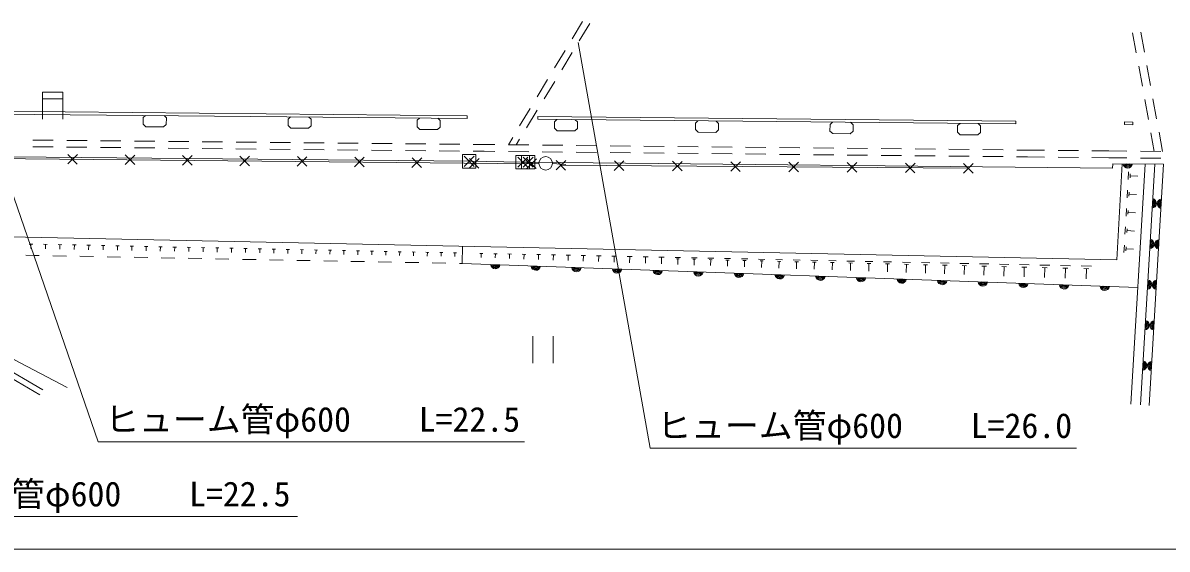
# Model space of a CAD drawing. Units: millimetres, scale not verified. Extents: x 40000 to 680000, y 20000 to 380000.
# Drawn here: x 301965 to 386388, y 250885 to 289727 of the extents above; entities that cross this region are included whole.
import ezdxf
from ezdxf.enums import TextEntityAlignment as Align

# ---------------------------------------------------------------- set-up
doc = ezdxf.new("R2010")
doc.units = ezdxf.units.MM
doc.header["$LTSCALE"] = 1000
for name, color, linetype, lineweight in [('M-BGD', 7, 'Continuous', 13), ('M-BMK-ROW', 30, 'Continuous', 13), ('M-STR-HTXT', 7, 'Continuous', 13), ('M-STR-STRC', 7, 'Continuous', 13)]:
    doc.layers.add(name, color=color, linetype=linetype, lineweight=lineweight)
doc.styles.add('ＭＳ ゴシック', font='')
doc.styles.get('ＭＳ ゴシック').set_extended_font_data('MS Gothic')

msp = doc.modelspace()

# ---------------------------------------------------------------- linework, layer by layer
at = {"layer": 'M-BGD'}
for p, q in [((343257, 289830), (342483, 288544)), ((343796, 289685), (343018, 288403)), ((383844, 288991), (384113, 287515)), ((384445, 289042), (384714, 287566)), ((341968, 287687), (341195, 286402)), ((342499, 287548), (341720, 286266)), ((384292, 286531), (384562, 285056)), ((384893, 286583), (385162, 285107)), ((340680, 285545), (339906, 284260)), ((341201, 285411), (340423, 284129)), ((384741, 284072), (385010, 282596)), ((385341, 284123), (385610, 282647)), ((334753, 282662), (289138, 283105)), ((334755, 282862), (289140, 283305)), ((311021, 282892), (310847, 282734)), ((312378, 282879), (312549, 282717)), ((334755, 282862), (334753, 282662)), ((339391, 283403), (338618, 282117)), ((339904, 283274), (339125, 281992)), ((310847, 282734), (310842, 282251)), ((311040, 282063), (310842, 282251)), ((311040, 282063), (312342, 282051)), ((312342, 282051), (312544, 282234)), ((312549, 282717), (312544, 282234)), ((321540, 282629), (321535, 282146)), ((321733, 281958), (321535, 282146)), ((321715, 282788), (321540, 282629)), ((323035, 281946), (323237, 282129)), ((323070, 282775), (323242, 282612)), ((323242, 282612), (323237, 282129)), ((331054, 282536), (331049, 282053)), ((331247, 281865), (331049, 282053)), ((331230, 282696), (331054, 282536)), ((332549, 281852), (332751, 282036)), ((332583, 282683), (332755, 282519)), ((332755, 282519), (332751, 282036)), ((339957, 282809), (339955, 282609)), ((375220, 282272), (339955, 282609)), ((375222, 282472), (339957, 282809)), ((341189, 282434), (341184, 281951)), ((341366, 282595), (341189, 282434)), ((342716, 282582), (342891, 282417)), ((342891, 282417), (342886, 281934)), ((351588, 282329), (351583, 281846)), ((351772, 282496), (351588, 282329)), ((353109, 282483), (353290, 282312)), ((353290, 282312), (353285, 281829)), ((361520, 282228), (361515, 281745)), ((361709, 282401), (361520, 282228)), ((363035, 282388), (363222, 282211)), ((363222, 282211), (363217, 281728)), ((370926, 282141), (370921, 281658)), ((371113, 282311), (370926, 282141)), ((372445, 282298), (372628, 282126)), ((372628, 282126), (372623, 281643)), ((375222, 282472), (375220, 282272)), ((383245, 282417), (383239, 282217)), ((383863, 282199), (383239, 282217)), ((383869, 282398), (383245, 282417)), ((383863, 282199), (383869, 282398)), ((321733, 281958), (323035, 281946)), ((331247, 281865), (332549, 281852)), ((338103, 281260), (337785, 280732)), ((338606, 281137), (338357, 280726)), ((341382, 281763), (341184, 281951)), ((341382, 281763), (342684, 281750)), ((342684, 281750), (342886, 281934)), ((351781, 281658), (351583, 281846)), ((351781, 281658), (353083, 281645)), ((353083, 281645), (353285, 281829)), ((361713, 281558), (361515, 281745)), ((361713, 281558), (363015, 281545)), ((363015, 281545), (363217, 281728)), ((371120, 281470), (370921, 281658)), ((371120, 281470), (372422, 281459)), ((372422, 281459), (372623, 281643)), ((385189, 281612), (385439, 280244)), ((385790, 281664), (386050, 280238)), ((302689, 280582), (304189, 280567)), ((302701, 281082), (304201, 281067)), ((305189, 280557), (306689, 280542)), ((305201, 281057), (306701, 281042)), ((307689, 280532), (309189, 280517)), ((307701, 281032), (309201, 281017)), ((310189, 280507), (311689, 280492)), ((310201, 281007), (311701, 280992)), ((312689, 280482), (314189, 280467)), ((312700, 280982), (314200, 280967)), ((315189, 280457), (316689, 280442)), ((315200, 280957), (316700, 280942)), ((317688, 280432), (319188, 280418)), ((317700, 280932), (319200, 280917)), ((320188, 280408), (321688, 280393)), ((320200, 280907), (321700, 280893)), ((322688, 280383), (324188, 280368)), ((322700, 280883), (324200, 280868)), ((325188, 280358), (326688, 280343)), ((325200, 280858), (326700, 280843)), ((327688, 280333), (329188, 280318)), ((327700, 280833), (329200, 280818)), ((330188, 280308), (331688, 280293)), ((330200, 280808), (331700, 280793)), ((332699, 280783), (334199, 280768)), ((335199, 280758), (335997, 280750)), ((335997, 280750), (336792, 280742)), ((337792, 280732), (339292, 280716)), ((340292, 280706), (341792, 280690)), ((342792, 280680), (344292, 280664)), ((345292, 280654), (346792, 280638)), ((347792, 280628), (349292, 280612)), ((350292, 280602), (351792, 280586)), ((352792, 280576), (354291, 280560)), ((355291, 280550), (356791, 280535)), ((357791, 280524), (359291, 280509)), ((360291, 280498), (361791, 280483)), ((362791, 280472), (364291, 280457)), ((365291, 280446), (366791, 280431)), ((367791, 280421), (369291, 280405)), ((370291, 280395), (371791, 280379)), ((372790, 280369), (374290, 280353)), ((375290, 280343), (376086, 280335)), ((376086, 280335), (377343, 280322)), ((378343, 280312), (379843, 280297)), ((380843, 280288), (382100, 280275)), ((305989, 280011), (305275, 279311)), ((305282, 280018), (305982, 279304)), ((310222, 279970), (309508, 279270)), ((309515, 279977), (310216, 279263)), ((314455, 279928), (313741, 279228)), ((313748, 279935), (314449, 279221)), ((318689, 279887), (317975, 279187)), ((317981, 279894), (318682, 279180)), ((322922, 279846), (322208, 279145)), ((322215, 279853), (322915, 279139)), ((327155, 279804), (326441, 279104)), ((326448, 279811), (327148, 279097)), ((331388, 279763), (330674, 279063)), ((330681, 279770), (331381, 279056)), ((332688, 280283), (334188, 280268)), ((335621, 279721), (334907, 279021)), ((334914, 279728), (335614, 279014)), ((335188, 280258), (335992, 280250)), ((335992, 280250), (336787, 280242)), ((337787, 280232), (339287, 280216)), ((339854, 279680), (339140, 278980)), ((339147, 279687), (339847, 278973)), ((340287, 280206), (341787, 280190)), ((342016, 279571), (341304, 278869)), ((341309, 279576), (342011, 278863)), ((342787, 280180), (344287, 280164)), ((345287, 280154), (346787, 280138)), ((346311, 279539), (345599, 278837)), ((345604, 279544), (346306, 278831)), ((347787, 280128), (349287, 280112)), ((350607, 279507), (349894, 278805)), ((349900, 279512), (350601, 278799)), ((350287, 280102), (351787, 280086)), ((352786, 280076), (354286, 280061)), ((354902, 279474), (354190, 278773)), ((354195, 279480), (354897, 278767)), ((355286, 280050), (356786, 280035)), ((357786, 280024), (359286, 280009)), ((359197, 279442), (358485, 278741)), ((358490, 279448), (359192, 278735)), ((360286, 279998), (361786, 279983)), ((362786, 279972), (364286, 279957)), ((365286, 279947), (366786, 279931)), ((367786, 279921), (369286, 279905)), ((370286, 279895), (371785, 279879)), ((372785, 279869), (374285, 279853)), ((375285, 279843), (376081, 279835)), ((376081, 279835), (377338, 279822)), ((378338, 279812), (379838, 279797)), ((380838, 279788), (382095, 279775)), ((382095, 279775), (383423, 279763)), ((382100, 280275), (383428, 280263)), ((384423, 279753), (385923, 279739)), ((384428, 280253), (385927, 280239)), ((340038, 279348), (339039, 279320)), ((341038, 279336), (342036, 279285)), ((341660, 279220), (371727, 278995)), ((363493, 279410), (362780, 278709)), ((362785, 279416), (363487, 278703)), ((367788, 279378), (367075, 278677)), ((367081, 279384), (367783, 278671)), ((372083, 279346), (371371, 278645)), ((371376, 279352), (372078, 278639)), ((382383, 279326), (386127, 279288)), ((383506, 278169), (383537, 278725)), ((383720, 261575), (384769, 279302)), ((384428, 261534), (385479, 279294)), ((386127, 279288), (385075, 261495)), ((383652, 278300), (383668, 278578)), ((383660, 278439), (384216, 278408)), ((383430, 276819), (383461, 277372)), ((383576, 276949), (383592, 277226)), ((383584, 277087), (384137, 277056)), ((383355, 275471), (383386, 276021)), ((383500, 275601), (383515, 275876)), ((383508, 275739), (384058, 275708)), ((383280, 274127), (383310, 274674)), ((383424, 274256), (383439, 274530)), ((383432, 274393), (383979, 274362)), ((302429, 273405), (302697, 273399)), ((302563, 273402), (302556, 273067)), ((303498, 273382), (303765, 273377)), ((303631, 273380), (303625, 273047)), ((304565, 273360), (304830, 273355)), ((304698, 273357), (304691, 273027)), ((305631, 273338), (305894, 273333)), ((305762, 273335), (305756, 273007)), ((306695, 273316), (306956, 273310)), ((306825, 273313), (306818, 272987)), ((307757, 273294), (308016, 273288)), ((307886, 273291), (307879, 272967)), ((308817, 273272), (309074, 273266)), ((308946, 273269), (308939, 272947)), ((309875, 273250), (310131, 273244)), ((310003, 273247), (309996, 272927)), ((310932, 273228), (311186, 273222)), ((311059, 273225), (311052, 272907)), ((311987, 273206), (312239, 273200)), ((312113, 273203), (312106, 272887)), ((313040, 273184), (313290, 273179)), ((313165, 273181), (313159, 272868)), ((314091, 273162), (314340, 273157)), ((314216, 273159), (314209, 272848)), ((315141, 273140), (315388, 273135)), ((315264, 273137), (315258, 272828)), ((316189, 273118), (316434, 273113)), ((316311, 273116), (316305, 272809)), ((317235, 273096), (317479, 273091)), ((317357, 273094), (317350, 272789)), ((318279, 273075), (318521, 273070)), ((318400, 273072), (318394, 272770)), ((319322, 273053), (319562, 273048)), ((319442, 273050), (319436, 272750)), ((320363, 273031), (320601, 273026)), ((320482, 273029), (320476, 272731)), ((321402, 273010), (321639, 273005)), ((321521, 273007), (321514, 272711)), ((322440, 272988), (322675, 272983)), ((322557, 272986), (322551, 272692)), ((323475, 272966), (323709, 272962)), ((323592, 272964), (323586, 272672)), ((324509, 272945), (324741, 272940)), ((324625, 272942), (324619, 272653)), ((325542, 272923), (325772, 272919)), ((325657, 272921), (325651, 272634)), ((326572, 272902), (326801, 272897)), ((326686, 272900), (326681, 272614)), ((327601, 272880), (327828, 272876)), ((327715, 272878), (327709, 272595)), ((328628, 272859), (328853, 272854)), ((328741, 272857), (328735, 272576)), ((329654, 272838), (329877, 272833)), ((329766, 272835), (329760, 272556)), ((330678, 272816), (330899, 272812)), ((330788, 272814), (330783, 272537)), ((331700, 272795), (331920, 272791)), ((331810, 272793), (331804, 272518)), ((332720, 272774), (332938, 272769)), ((332829, 272772), (332824, 272499)), ((333739, 272753), (333955, 272748)), ((333847, 272750), (333841, 272480)), ((334369, 271959), (334406, 273239)), ((335668, 272712), (335907, 272707)), ((335788, 272710), (335781, 272411)), ((336701, 272691), (336952, 272686)), ((336827, 272688), (336820, 272374)), ((383205, 272786), (383235, 273330)), ((383348, 272914), (383364, 273186)), ((383356, 273050), (383900, 273020)), ((302174, 272574), (302765, 272563)), ((302765, 272563), (303174, 272555)), ((304174, 272536), (305174, 272517)), ((306174, 272499), (307173, 272480)), ((308173, 272461), (309173, 272442)), ((310173, 272424), (311173, 272405)), ((312173, 272386), (313172, 272367)), ((314172, 272349), (315172, 272330)), ((316172, 272311), (317172, 272292)), ((318172, 272274), (319171, 272255)), ((320171, 272236), (321171, 272217)), ((322171, 272199), (323171, 272180)), ((324170, 272161), (325170, 272142)), ((326170, 272124), (327170, 272105)), ((328170, 272086), (329170, 272067)), ((330169, 272049), (331169, 272030)), ((332169, 272011), (333169, 271992)), ((334169, 271967), (334369, 271959)), ((334369, 271959), (384235, 270191)), ((334369, 271959), (384235, 270191)), ((337746, 272669), (338010, 272664)), ((337878, 272666), (337871, 272337)), ((338803, 272647), (339080, 272641)), ((338941, 272644), (338934, 272299)), ((339873, 272625), (340162, 272619)), ((340017, 272622), (340010, 272261)), ((340955, 272602), (341257, 272596)), ((341106, 272599), (341098, 272222)), ((342050, 272580), (342365, 272573)), ((342207, 272576), (342199, 272183)), ((343158, 272556), (343486, 272550)), ((343322, 272553), (343313, 272144)), ((344279, 272533), (344620, 272526)), ((344449, 272530), (344440, 272104)), ((345413, 272509), (345767, 272502)), ((345590, 272506), (345581, 272063)), ((346560, 272486), (346928, 272478)), ((346744, 272482), (346734, 272022)), ((347721, 272461), (348102, 272453)), ((347911, 272457), (347901, 271981)), ((348895, 272437), (349290, 272429)), ((349092, 272433), (349082, 271939)), ((350083, 272412), (350492, 272404)), ((350183, 272308), (350388, 272304)), ((350285, 272306), (350277, 271896)), ((351285, 272387), (351708, 272378)), ((351389, 272279), (351600, 272275)), ((351494, 272277), (351486, 271853)), ((352501, 272362), (352939, 272353)), ((352608, 272250), (352827, 272246)), ((352718, 272248), (352708, 271810)), ((353731, 272336), (354184, 272327)), ((353842, 272221), (354068, 272216)), ((353955, 272218), (353946, 271766)), ((354976, 272310), (355443, 272301)), ((355090, 272191), (355324, 272186)), ((355207, 272189), (355197, 271722)), ((356235, 272284), (356717, 272274)), ((356353, 272161), (356594, 272156)), ((356474, 272159), (356464, 271677)), ((357510, 272258), (358006, 272247)), ((357631, 272131), (357880, 272126)), ((357755, 272128), (357745, 271631)), ((358799, 272231), (359311, 272220)), ((358924, 272100), (359180, 272095)), ((359052, 272097), (359041, 271585)), ((360103, 272204), (360630, 272193)), ((360232, 272069), (360496, 272063)), ((360364, 272066), (360353, 271539)), ((361422, 272176), (361965, 272165)), ((361555, 272037), (361827, 272032)), ((361691, 272035), (361680, 271492)), ((362757, 272148), (363316, 272137)), ((362894, 272006), (363174, 272000)), ((363034, 272003), (363022, 271444)), ((364108, 272120), (364683, 272108)), ((364249, 271973), (364536, 271967)), ((364392, 271970), (364380, 271396)), ((365475, 272092), (366065, 272079)), ((365619, 271941), (365915, 271935)), ((365767, 271938), (365755, 271347)), ((366857, 272063), (367464, 272050)), ((367006, 271908), (367309, 271902)), ((367157, 271905), (367145, 271298)), ((368256, 272034), (368879, 272021)), ((368408, 271875), (368720, 271868)), ((368564, 271871), (368551, 271248)), ((369671, 272004), (370311, 271991)), ((371103, 271974), (371760, 271961)), ((372551, 271944), (373226, 271930)), ((374017, 271914), (374708, 271899)), ((375499, 271883), (376209, 271868)), ((377000, 271852), (377726, 271836)), ((369828, 271841), (370148, 271834)), ((369988, 271837), (369974, 271197)), ((371264, 271807), (371592, 271800)), ((371428, 271803), (371414, 271146)), ((372716, 271772), (373053, 271765)), ((372885, 271769), (372871, 271094)), ((374186, 271737), (374532, 271730)), ((374359, 271734), (374345, 271042)), ((375673, 271702), (376028, 271695)), ((375850, 271698), (375836, 270989)), ((377177, 271666), (377541, 271659)), ((377359, 271662), (377344, 270936)), ((378517, 271820), (379262, 271804)), ((378700, 271630), (379072, 271622)), ((378886, 271626), (378870, 270881)), ((380053, 271788), (380816, 271772)), ((380239, 271593), (380621, 271585)), ((380430, 271589), (380414, 270827)), ((339579, 266613), (339579, 264613)), ((341079, 266613), (341079, 264613)), ((300147, 264573), (303445, 262652))]:
    msp.add_line(p, q, dxfattribs=at)
for points in [[(281464, 279657), (283327, 279748), (283711, 279767), (286321, 279885), (288899, 279975), (295858, 279896), (334889, 279513), (337450, 279459), (338846, 279450), (339249, 279448), (382368, 279015), (382383, 279326)], [(291054, 279897), (295064, 279830), (297166, 279744), (339497, 279330)], [(383069, 279319), (382673, 272234), (300982, 273935), (292826, 275002), (289168, 274060)], [(291724, 272362), (292272, 271858), (297132, 266605), (299849, 264231), (303221, 262267)], [(300272, 272609), (299138, 268427), (300146, 266034), (301304, 264875), (305234, 262822)]]:
    msp.add_lwpolyline(points, dxfattribs=at)
msp.add_circle((340538, 279361), 500, dxfattribs=at)
for centre, radius, start, end in [((383489, 279369), 354, 188.20767, 350.61285), ((383489, 279369), 283, 190.43171, 348.38881), ((383489, 279369), 212, 194.17804, 344.64248), ((383489, 279369), 142, 201.88976, 336.93075), ((383489, 279369), 100, 212.20743, 326.61309), ((383489, 279369), 100, 212.20743, 326.61309), ((385253, 276407), 354, 275.41119, 77.81637), ((385253, 276407), 283, 277.63523, 75.59233), ((385253, 276407), 212, 281.38155, 71.846), ((385253, 276407), 142, 289.09328, 64.13427), ((385253, 276407), 100, 299.41095, 53.81661), ((385253, 276407), 100, 299.41095, 53.81661), ((386009, 276378), 354, 95.41119, 257.81637), ((386009, 276378), 283, 97.63523, 255.59233), ((386009, 276378), 212, 101.38155, 251.846), ((386009, 276378), 142, 109.09328, 244.13427), ((386009, 276378), 100, 119.41095, 233.81661), ((386009, 276378), 100, 119.41095, 233.81661), ((385076, 273412), 354, 275.41119, 77.81637), ((385076, 273412), 283, 277.63523, 75.59233), ((385076, 273412), 212, 281.38155, 71.846), ((385076, 273412), 142, 289.09328, 64.13427), ((385832, 273383), 354, 95.41119, 257.81637), ((385832, 273383), 283, 97.63523, 255.59233), ((385832, 273383), 212, 101.38155, 251.846), ((385076, 273412), 100, 299.41095, 53.81661), ((385076, 273412), 100, 299.41095, 53.81661), ((385832, 273383), 142, 109.09328, 244.13427), ((385832, 273383), 100, 119.41095, 233.81661), ((385832, 273383), 100, 119.41095, 233.81661), ((336818, 271926), 354, 186.76633, 349.17151), ((336818, 271926), 283, 188.99037, 346.94747), ((336818, 271926), 212, 192.7367, 343.20115), ((336818, 271926), 142, 200.44843, 335.48942), ((336818, 271926), 100, 210.76609, 325.17175), ((339816, 271820), 354, 186.76633, 349.17151), ((339816, 271820), 283, 188.99037, 346.94747), ((339816, 271820), 212, 192.7367, 343.20115), ((339816, 271820), 142, 200.44843, 335.48942), ((339816, 271820), 100, 210.76609, 325.17175), ((342814, 271714), 354, 186.76633, 349.17151), ((342814, 271714), 283, 188.99037, 346.94747), ((342814, 271714), 212, 192.7367, 343.20115), ((342814, 271714), 142, 200.44843, 335.48942), ((342814, 271714), 100, 210.76609, 325.17175), ((345812, 271607), 354, 186.76633, 349.17151), ((345812, 271607), 283, 188.99037, 346.94747), ((345812, 271607), 212, 192.7367, 343.20115), ((345812, 271607), 142, 200.44843, 335.48942), ((345812, 271607), 100, 210.76609, 325.17175), ((348811, 271501), 354, 186.76633, 349.17151), ((348811, 271501), 283, 188.99037, 346.94747), ((348811, 271501), 212, 192.7367, 343.20115), ((348811, 271501), 142, 200.44843, 335.48942), ((348811, 271501), 100, 210.76609, 325.17175), ((351809, 271395), 354, 186.76633, 349.17151), ((351809, 271395), 283, 188.99037, 346.94747), ((351809, 271395), 212, 192.7367, 343.20115), ((351809, 271395), 142, 200.44843, 335.48942), ((351809, 271395), 100, 210.76609, 325.17175), ((354807, 271288), 354, 186.76633, 349.17151), ((354807, 271288), 283, 188.99037, 346.94747), ((354807, 271288), 212, 192.7367, 343.20115), ((354807, 271288), 142, 200.44843, 335.48942), ((354807, 271288), 100, 210.76609, 325.17175), ((357805, 271182), 354, 186.76633, 349.17151), ((357805, 271182), 283, 188.99037, 346.94747), ((357805, 271182), 212, 192.7367, 343.20115), ((357805, 271182), 142, 200.44843, 335.48942), ((357805, 271182), 100, 210.76609, 325.17175), ((360803, 271076), 354, 186.76633, 349.17151), ((360803, 271076), 283, 188.99037, 346.94747), ((360803, 271076), 212, 192.7367, 343.20115), ((360803, 271076), 142, 200.44843, 335.48942), ((360803, 271076), 100, 210.76609, 325.17175), ((363801, 270970), 354, 186.76633, 349.17151), ((363801, 270970), 283, 188.99037, 346.94747), ((363801, 270970), 212, 192.7367, 343.20115), ((363801, 270970), 142, 200.44843, 335.48942), ((363801, 270970), 100, 210.76609, 325.17175), ((366799, 270863), 354, 186.76633, 349.17151), ((366799, 270863), 283, 188.99037, 346.94747), ((366799, 270863), 212, 192.7367, 343.20115), ((366799, 270863), 142, 200.44843, 335.48942), ((366799, 270863), 100, 210.76609, 325.17175), ((369797, 270757), 354, 186.76633, 349.17151), ((369797, 270757), 283, 188.99037, 346.94747), ((369797, 270757), 212, 192.7367, 343.20115), ((369797, 270757), 142, 200.44843, 335.48942), ((369797, 270757), 100, 210.76609, 325.17175), ((372795, 270651), 354, 186.76633, 349.17151), ((372795, 270651), 283, 188.99037, 346.94747), ((372795, 270651), 212, 192.7367, 343.20115), ((372795, 270651), 142, 200.44843, 335.48942), ((372795, 270651), 100, 210.76609, 325.17175), ((375794, 270544), 354, 186.76633, 349.17151), ((375794, 270544), 283, 188.99037, 346.94747), ((375794, 270544), 212, 192.7367, 343.20115), ((375794, 270544), 142, 200.44843, 335.48942), ((375794, 270544), 100, 210.76609, 325.17175), ((378792, 270438), 354, 186.76633, 349.17151), ((378792, 270438), 283, 188.99037, 346.94747), ((378792, 270438), 212, 192.7367, 343.20115), ((378792, 270438), 142, 200.44843, 335.48942), ((378792, 270438), 100, 210.76609, 325.17175), ((381790, 270332), 354, 186.76633, 349.17151), ((381790, 270332), 283, 188.99037, 346.94747), ((381790, 270332), 212, 192.7367, 343.20115), ((381790, 270332), 142, 200.44843, 335.48942), ((381790, 270332), 100, 210.76609, 325.17175), ((384899, 270417), 354, 275.41119, 77.81637), ((384899, 270417), 283, 277.63523, 75.59233), ((384899, 270417), 212, 281.38155, 71.846), ((384899, 270417), 142, 289.09328, 64.13427), ((384899, 270417), 100, 299.41095, 53.81661), ((384899, 270417), 100, 299.41095, 53.81661), ((385655, 270388), 354, 95.41119, 257.81637), ((385655, 270388), 283, 97.63523, 255.59233), ((385655, 270388), 212, 101.38155, 251.846), ((385655, 270388), 142, 109.09328, 244.13427), ((385655, 270388), 100, 119.41095, 233.81661), ((385655, 270388), 100, 119.41095, 233.81661), ((384722, 267422), 354, 275.41119, 77.81637), ((384722, 267422), 283, 277.63523, 75.59233), ((384722, 267422), 212, 281.38155, 71.846), ((385478, 267394), 354, 95.41119, 257.81637), ((385478, 267394), 283, 97.63523, 255.59233), ((384722, 267422), 142, 289.09328, 64.13427), ((384722, 267422), 100, 299.41095, 53.81661), ((384722, 267422), 100, 299.41095, 53.81661), ((385478, 267394), 212, 101.38155, 251.846), ((385478, 267394), 142, 109.09328, 244.13427), ((385478, 267394), 100, 119.41095, 233.81661), ((385478, 267394), 100, 119.41095, 233.81661), ((384545, 264428), 354, 275.41119, 77.81637), ((384545, 264428), 283, 277.63523, 75.59233), ((384545, 264428), 212, 281.38155, 71.846), ((384545, 264428), 142, 289.09328, 64.13427), ((384545, 264428), 100, 299.41095, 53.81661), ((384545, 264428), 100, 299.41095, 53.81661), ((385301, 264399), 354, 95.41119, 257.81637), ((385301, 264399), 283, 97.63523, 255.59233), ((385301, 264399), 212, 101.38155, 251.846), ((385301, 264399), 142, 109.09328, 244.13427), ((385301, 264399), 100, 119.41095, 233.81661), ((385301, 264399), 100, 119.41095, 233.81661)]:
    msp.add_arc(centre, radius, start, end, dxfattribs=at)
at = {"layer": 'M-BMK-ROW'}
for p, q in [((334389, 279013), (334389, 280013)), ((334389, 280013), (335389, 280013)), ((334514, 279888), (335264, 279138)), ((335264, 279888), (334514, 279138)), ((335389, 280013), (335389, 279013)), ((338346, 278950), (338346, 279950)), ((338346, 279950), (339346, 279950)), ((338471, 279825), (339221, 279075)), ((339221, 279825), (338471, 279075)), ((338749, 278948), (338749, 279948)), ((338749, 279948), (339749, 279948)), ((338874, 279823), (339624, 279073)), ((339624, 279823), (338874, 279073)), ((339346, 279950), (339346, 278950)), ((339749, 279948), (339749, 278948)), ((335389, 279013), (334389, 279013)), ((339346, 278950), (338346, 278950)), ((339749, 278948), (338749, 278948))]:
    msp.add_line(p, q, dxfattribs=at)
at = {"layer": 'M-STR-HTXT'}
msp.add_line((106005, 250885), (437230, 250885), dxfattribs=at)
for points in [[(297310, 288357), (307517, 258800), (338967, 258800)], [(342944, 288282), (348245, 258339), (379695, 258339)], [(322225, 253291), (290775, 253291), (284905, 280210)]]:
    msp.add_lwpolyline(points, dxfattribs=at)
at = {"layer": 'M-STR-STRC'}
for p, q in [((303419, 282616), (303419, 284616)), ((303419, 284616), (304919, 284616)), ((304919, 284616), (304919, 282616)), ((303419, 284116), (304919, 284116))]:
    msp.add_line(p, q, dxfattribs=at)

# ---------------------------------------------------------------- texts
at = {"layer": 'M-STR-HTXT', "style": 'ＭＳ ゴシック'}
for s, p in [('ヒューム管φ600\u3000\u3000L=22.5', (323342, 259000)), ('ヒューム管φ600\u3000\u3000L=26.0', (364070, 258539)), ('ヒューム管φ600\u3000\u3000L=22.5', (306400, 253491))]:
    msp.add_text(s, height=1833, dxfattribs=at).set_placement(p, align=Align.BOTTOM_CENTER)

doc.saveas('drawing.dxf')
